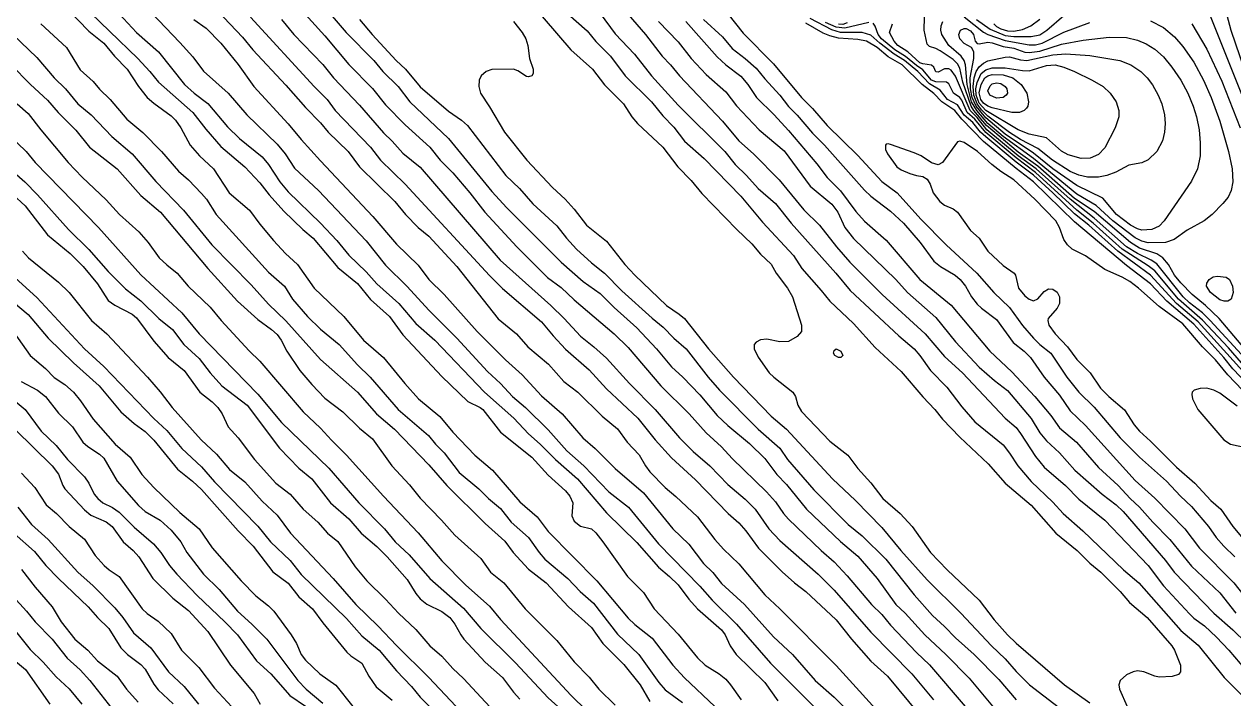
# Model space of a CAD drawing. Extents: x 474277 to 475042, y 254928 to 255625.
# Drawn here: x 474808.7 to 474851.51, y 255398.28 to 255422.15 of the extents above; entities that cross this region are included whole.
import ezdxf

# ---------------------------------------------------------------- set-up
doc = ezdxf.new("R2010")
doc.units = 0
doc.header["$MEASUREMENT"] = 0
doc.layers.add('BaseMapV2_DTM_export_MonNov09090547073261 — entities', color=1, linetype='CONTINUOUS')

msp = doc.modelspace()

# ---------------------------------------------------------------- linework, layer by layer
at = {"layer": 'BaseMapV2_DTM_export_MonNov09090547073261 — entities', "color": 15, "linetype": 'Continuous', "true_color": 0xb7484b}
for points in [[(474809.718, 255423.847, 93.5), (474812.727, 255420.933, 93.5), (474813.151, 255420.473, 93.5), (474813.455, 255420.09, 93.5), (474814.674, 255419.016, 93.5), (474815.127, 255418.429, 93.5), (474815.664, 255417.817, 93.5), (474816.511, 255417.1, 93.5), (474817.044, 255416.537, 93.5), (474817.377, 255416.103, 93.5), (474817.888, 255415.527, 93.5), (474818.564, 255414.876, 93.5), (474818.927, 255414.569, 93.5), (474819.804, 255413.532, 93.5), (474820.495, 255412.975, 93.5), (474820.955, 255412.407, 93.5), (474821.627, 255411.809, 93.5), (474822.105, 255411.154, 93.5), (474823.485, 255409.68, 93.5), (474824.405, 255408.798, 93.5), (474824.838, 255408.588, 93.5), (474824.939, 255408.512, 93.5), (474825.555, 255407.714, 93.5), (474826.668, 255406.825, 93.5), (474827.242, 255406.189, 93.5), (474827.855, 255405.629, 93.5), (474828.011, 255405.445, 93.5), (474828.116, 255405.215, 93.5), (474828.081, 255404.755, 93.5), (474828.162, 255404.556, 93.5), (474828.392, 255404.39, 93.5), (474828.776, 255404.291, 93.5), (474828.929, 255404.147, 93.5), (474829.184, 255403.835, 93.5), (474830.049, 255402.608, 93.5), (474830.616, 255402.038, 93.5), (474831, 255401.458, 93.5), (474831.843, 255400.564, 93.5), (474832.533, 255399.727, 93.5), (474832.807, 255399.464, 93.5), (474833.299, 255399.157, 93.5), (474833.529, 255398.97, 93.5), (474833.7, 255398.774, 93.5), (474834.077, 255398.237, 93.5)], [(474850.245, 255423.515, 89.75), (474852.085, 255418.909, 89.75)], [(474810.22, 255422.691, 93.75), (474810.987, 255421.897, 93.75), (474811.521, 255421.47, 93.75), (474811.901, 255421.01, 93.75), (474812.348, 255420.55, 93.75), (474812.75, 255419.938, 93.75), (474813.055, 255419.553, 93.75), (474813.287, 255419.35, 93.75), (474813.9, 255418.902, 93.75), (474814.054, 255418.746, 93.75), (474814.247, 255418.48, 93.75), (474814.571, 255417.866, 93.75), (474814.911, 255417.483, 93.75), (474815.402, 255417.023, 93.75), (474815.955, 255416.179, 93.75), (474816.681, 255415.566, 93.75), (474817.044, 255415.065, 93.75), (474817.527, 255414.493, 93.75), (474817.952, 255414.033, 93.75), (474818.376, 255413.649, 93.75), (474818.961, 255412.807, 93.75), (474820.01, 255411.809, 93.75), (474820.715, 255410.965, 93.75), (474821.422, 255410.352, 93.75), (474822.17, 255409.432, 93.75), (474822.662, 255408.895, 93.75), (474823.408, 255408.264, 93.75), (474823.868, 255407.716, 93.75), (474824.646, 255406.902, 93.75), (474825.271, 255406.365, 93.75), (474826.245, 255405.247, 93.75), (474826.859, 255404.711, 93.75), (474827.242, 255404.2, 93.75), (474828.963, 255402.454, 93.75), (474830.079, 255401.123, 93.75), (474830.309, 255400.905, 93.75), (474830.923, 255400.42, 93.75), (474831.654, 255399.464, 93.75), (474832.073, 255399.018, 93.75), (474833.141, 255398.007, 93.75)], [(474811.753, 255422.84, 93.25), (474812.674, 255421.849, 93.25), (474813.458, 255421.163, 93.25), (474814.379, 255420.013, 93.25), (474814.72, 255419.707, 93.25), (474815.204, 255419.34, 93.25), (474815.894, 255418.52, 93.25), (474816.322, 255418.096, 93.25), (474817.121, 255417.457, 93.25), (474817.35, 255417.176, 93.25), (474817.756, 255416.563, 93.25), (474818.041, 255416.217, 93.25), (474819.192, 255415.106, 93.25), (474819.767, 255414.493, 93.25), (474820.188, 255413.97, 93.25), (474820.801, 255413.389, 93.25), (474821.185, 255412.961, 93.25), (474821.964, 255412.269, 93.25), (474822.565, 255411.558, 93.25), (474823.238, 255410.965, 93.25), (474824.99, 255409.125, 93.25), (474826.03, 255408.205, 93.25), (474826.552, 255407.646, 93.25), (474826.965, 255407.285, 93.25), (474827.502, 255406.748, 93.25), (474828.284, 255406.058, 93.25), (474829.312, 255404.855, 93.25), (474830.386, 255403.802, 93.25), (474831.153, 255402.939, 93.25), (474831.546, 255402.608, 93.25), (474831.843, 255402.305, 93.25), (474832.226, 255401.806, 93.25), (474832.533, 255401.465, 93.25), (474833.376, 255400.718, 93.25), (474833.513, 255400.537, 93.25), (474833.69, 255400.154, 93.25), (474833.898, 255399.847, 93.25), (474834.91, 255398.856, 93.25), (474835.37, 255398.2, 93.25)], [(474813.203, 255422.544, 93), (474814.207, 255421.496, 93), (474814.667, 255420.989, 93), (474815.051, 255420.485, 93), (474815.925, 255419.707, 93), (474816.584, 255418.936, 93), (474817.658, 255417.897, 93), (474817.936, 255417.56, 93), (474818.271, 255417.053, 93), (474819.114, 255416.265, 93), (474820.801, 255414.475, 93), (474821.491, 255413.623, 93), (474822.258, 255412.865, 93), (474823.025, 255412.022, 93), (474824.011, 255411.042, 93), (474825.095, 255409.852, 93), (474825.555, 255409.438, 93), (474825.985, 255408.972, 93), (474826.442, 255408.588, 93), (474827.242, 255407.788, 93), (474827.902, 255407.055, 93), (474828.507, 255406.518, 93), (474829.39, 255405.598, 93), (474830.085, 255405.061, 93), (474831.153, 255403.756, 93), (474832.609, 255402.257, 93), (474833.049, 255401.764, 93), (474833.915, 255400.921, 93), (474835.12, 255399.541, 93), (474836.645, 255398.007, 93)], [(474815.539, 255422.62, 92.5), (474816.431, 255421.683, 92.5), (474816.8, 255421.24, 92.5), (474817.964, 255419.994, 92.5), (474818.654, 255419.197, 92.5), (474819.191, 255418.66, 92.5), (474819.466, 255418.326, 92.5), (474820.174, 255417.636, 92.5), (474820.571, 255417.099, 92.5), (474821.817, 255415.873, 92.5), (474822.2, 255415.413, 92.5), (474822.648, 255414.953, 92.5), (474823.025, 255414.64, 92.5), (474824.017, 255413.572, 92.5), (474825.478, 255411.717, 92.5), (474826.12, 255411.195, 92.5), (474826.523, 255410.735, 92.5), (474827.257, 255410.122, 92.5), (474827.797, 255409.509, 92.5), (474828.294, 255409.125, 92.5), (474829.159, 255408.272, 92.5), (474829.696, 255407.827, 92.5), (474830.046, 255407.362, 92.5), (474830.462, 255406.905, 92.5), (474830.685, 255406.518, 92.5), (474830.846, 255406.307, 92.5), (474831.383, 255405.754, 92.5), (474831.766, 255405.434, 92.5), (474832.533, 255404.71, 92.5), (474833.145, 255403.911, 92.5), (474833.453, 255403.565, 92.5), (474833.99, 255403.052, 92.5), (474834.91, 255401.959, 92.5), (474835.449, 255401.458, 92.5), (474837.44, 255399.451, 92.5), (474839.309, 255397.394, 92.5)], [(474818.424, 255422.746, 91.75), (474819.344, 255421.74, 91.75), (474820.188, 255420.722, 91.75), (474821.031, 255419.869, 91.75), (474821.491, 255419.293, 91.75), (474822.181, 255418.588, 91.75), (474823.063, 255417.79, 91.75), (474823.428, 255417.33, 91.75), (474823.868, 255416.882, 91.75), (474824.472, 255416.179, 91.75), (474825.01, 255415.489, 91.75), (474826.134, 255414.263, 91.75), (474827.223, 255413.189, 91.75), (474827.702, 255412.834, 91.75), (474828.162, 255412.387, 91.75), (474829.579, 255411.195, 91.75), (474830.079, 255410.702, 91.75), (474831.229, 255409.347, 91.75), (474832.235, 255408.358, 91.75), (474832.839, 255407.683, 91.75), (474833.376, 255407.193, 91.75), (474833.76, 255406.778, 91.75), (474834.971, 255405.598, 91.75), (474835.293, 255405.242, 91.75), (474835.576, 255404.831, 91.75), (474835.753, 255404.627, 91.75), (474836.904, 255403.528, 91.75), (474837.363, 255403.125, 91.75), (474837.823, 255402.629, 91.75), (474838.689, 255401.611, 91.75), (474839.05, 255401.257, 91.75), (474839.357, 255400.882, 91.75), (474840.277, 255399.915, 91.75), (474840.737, 255399.476, 91.75), (474842.009, 255398.007, 91.75)], [(474819.181, 255422.927, 91.5), (474820.101, 255421.853, 91.5), (474821.077, 255420.857, 91.5), (474821.399, 255420.473, 91.5), (474821.942, 255419.937, 91.5), (474822.352, 255419.4, 91.5), (474823.714, 255418.096, 91.5), (474825.248, 255416.232, 91.5), (474825.785, 255415.652, 91.5), (474827.702, 255413.731, 91.5), (474828.488, 255413.036, 91.5), (474829.082, 255412.617, 91.5), (474829.583, 255412.116, 91.5), (474830.386, 255411.397, 91.5), (474831.081, 255410.659, 91.5), (474831.613, 255410.025, 91.5), (474832.01, 255409.662, 91.5), (474832.609, 255409.028, 91.5), (474833.223, 255408.305, 91.5), (474833.606, 255407.941, 91.5), (474834.373, 255407.308, 91.5), (474834.91, 255406.775, 91.5), (474835.337, 255406.212, 91.5), (474835.676, 255405.854, 91.5), (474836.393, 255404.985, 91.5), (474837.593, 255403.847, 91.5), (474838.207, 255403.326, 91.5), (474838.89, 255402.531, 91.5), (474839.546, 255401.611, 91.5), (474839.876, 255401.304, 91.5), (474840.577, 255400.537, 91.5), (474841.319, 255399.847, 91.5), (474842.143, 255399.004, 91.5), (474843.267, 255397.661, 91.5)], [(474826.601, 255422.927, 90.75), (474828.053, 255421.24, 90.75), (474828.812, 255420.55, 90.75), (474829.236, 255420.004, 90.75), (474829.916, 255419.323, 90.75), (474830.21, 255418.863, 90.75), (474830.402, 255418.633, 90.75), (474831.306, 255417.79, 90.75), (474831.832, 255417.1, 90.75), (474832.303, 255416.613, 90.75), (474832.686, 255416.16, 90.75), (474833.928, 255414.876, 90.75), (474834.45, 255414.377, 90.75), (474834.756, 255414.014, 90.75), (474835.14, 255413.658, 90.75), (474835.32, 255413.342, 90.75), (474835.714, 255412.806, 90.75), (474835.897, 255412.499, 90.75), (474836.208, 255411.502, 90.75), (474836.213, 255411.273, 90.75), (474836.06, 255411.092, 90.75), (474835.753, 255410.918, 90.75), (474835.446, 255410.905, 90.75), (474834.986, 255411.001, 90.75), (474834.756, 255410.976, 90.75), (474834.603, 255410.895, 90.75), (474834.542, 255410.812, 90.75), (474834.536, 255410.659, 90.75), (474834.68, 255410.363, 90.75), (474835.073, 255409.815, 90.75), (474835.227, 255409.662, 90.75), (474835.909, 255409.125, 90.75), (474835.995, 255408.972, 90.75), (474836.079, 255408.665, 90.75), (474836.213, 255408.441, 90.75), (474837.21, 255407.393, 90.75), (474837.85, 255406.902, 90.75), (474838.207, 255406.419, 90.75), (474838.667, 255405.92, 90.75), (474839.093, 255405.368, 90.75), (474839.703, 255404.831, 90.75), (474840.124, 255404.37, 90.75), (474840.775, 255403.451, 90.75), (474841.369, 255402.838, 90.75), (474842.501, 255401.768, 90.75), (474843.027, 255401.074, 90.75), (474843.502, 255400.537, 90.75), (474843.804, 255400.248, 90.75), (474845.519, 255398.774, 90.75), (474846.411, 255398.135, 90.75)], [(474827.548, 255422.85, 90.5), (474828.622, 255421.91, 90.5), (474828.929, 255421.535, 90.5), (474829.449, 255421.01, 90.5), (474829.969, 255420.32, 90.5), (474830.904, 255419.4, 90.5), (474831.306, 255418.904, 90.5), (474831.689, 255418.502, 90.5), (474832.073, 255418.01, 90.5), (474832.763, 255417.391, 90.5), (474834.066, 255416.058, 90.5), (474834.833, 255415.142, 90.5), (474835.925, 255413.956, 90.5), (474836.221, 255413.496, 90.5), (474836.91, 255412.729, 90.5), (474837.213, 255412.346, 90.5), (474838.053, 255411.55, 90.5), (474838.82, 255410.709, 90.5), (474839.74, 255409.861, 90.5), (474840.507, 255408.955, 90.5), (474840.929, 255408.512, 90.5), (474841.197, 255408.166, 90.5), (474841.811, 255407.534, 90.5), (474842.813, 255406.595, 90.5), (474843.425, 255405.905, 90.5), (474844.341, 255405.123, 90.5), (474845.217, 255404.141, 90.5), (474845.964, 255403.528, 90.5), (474846.411, 255403.076, 90.5), (474846.799, 255402.761, 90.5), (474847.488, 255402.071, 90.5), (474847.82, 255401.688, 90.5), (474848.444, 255401.151, 90.5), (474849.319, 255400.154, 90.5), (474849.411, 255400.001, 90.5), (474849.621, 255399.464, 90.5), (474849.627, 255399.234, 90.5), (474849.555, 255399.131, 90.5), (474849.325, 255399.06, 90.5), (474848.865, 255399.041, 90.5), (474848.711, 255399.071, 90.5), (474848.328, 255399.228, 90.5), (474848.098, 255399.262, 90.5), (474847.945, 255399.23, 90.5), (474847.715, 255399.12, 90.5), (474847.485, 255398.921, 90.5), (474847.441, 255398.774, 90.5), (474847.47, 255398.621, 90.5), (474847.737, 255398.007, 90.5)], [(474829.772, 255422.848, 90), (474830.695, 255421.777, 90), (474831.283, 255421.01, 90), (474831.58, 255420.703, 90), (474831.893, 255420.32, 90), (474833.411, 255418.71, 90), (474833.99, 255418.024, 90), (474834.515, 255417.56, 90), (474835.424, 255416.639, 90), (474836.29, 255415.578, 90), (474836.849, 255415.029, 90), (474837.448, 255414.263, 90), (474837.927, 255413.726, 90), (474839.063, 255412.576, 90), (474840.591, 255411.195, 90), (474841.274, 255410.39, 90), (474841.91, 255409.815, 90), (474843.416, 255408.205, 90), (474843.804, 255407.873, 90), (474843.966, 255407.668, 90), (474844.494, 255406.844, 90), (474844.801, 255406.473, 90), (474845.555, 255405.828, 90), (474846.028, 255405.334, 90), (474846.948, 255404.598, 90), (474848.481, 255402.997, 90), (474849.018, 255402.272, 90), (474849.938, 255401.277, 90), (474850.092, 255401.132, 90), (474850.475, 255400.86, 90), (474850.897, 255400.461, 90), (474851.335, 255400.001, 90), (474851.932, 255399.294, 90)], [(474809.291, 255422.16, 94), (474810.204, 255421.317, 94), (474810.68, 255420.53, 94), (474811.14, 255420.123, 94), (474811.37, 255419.842, 94), (474811.75, 255419.477, 94), (474812.333, 255418.786, 94), (474812.904, 255418.31, 94), (474813.562, 255417.636, 94), (474814.169, 255416.946, 94), (474814.515, 255416.639, 94), (474814.974, 255416.161, 94), (474815.15, 255415.949, 94), (474815.499, 255415.413, 94), (474817.351, 255413.377, 94), (474817.917, 255412.882, 94), (474818.196, 255412.422, 94), (474818.724, 255411.809, 94), (474819.191, 255411.354, 94), (474819.845, 255410.812, 94), (474820.495, 255410.097, 94), (474820.947, 255409.662, 94), (474821.938, 255408.512, 94), (474823.012, 255407.592, 94), (474823.262, 255407.285, 94), (474823.564, 255406.978, 94), (474824.098, 255406.281, 94), (474824.788, 255405.708, 94), (474825.134, 255405.368, 94), (474825.555, 255405.011, 94), (474825.931, 255404.525, 94), (474826.555, 255403.988, 94), (474826.922, 255403.451, 94), (474827.129, 255403.221, 94), (474827.94, 255402.531, 94), (474828.384, 255402.071, 94), (474828.852, 255401.656, 94), (474829.696, 255400.568, 94), (474830.449, 255399.847, 94), (474831.163, 255398.851, 94), (474831.383, 255398.588, 94), (474831.996, 255398.143, 94)], [(474814.712, 255422.314, 92.75), (474815.147, 255422.007, 92.75), (474815.663, 255421.47, 92.75), (474816.277, 255420.716, 92.75), (474816.825, 255419.937, 92.75), (474818.041, 255418.621, 92.75), (474818.501, 255418.063, 92.75), (474819.191, 255417.309, 92.75), (474821.046, 255415.336, 92.75), (474821.875, 255414.364, 92.75), (474822.641, 255413.614, 92.75), (474823.025, 255413.112, 92.75), (474823.562, 255412.586, 92.75), (474824.739, 255411.272, 92.75), (474825.738, 255410.275, 92.75), (474826.33, 255409.739, 92.75), (474827.012, 255408.992, 92.75), (474827.746, 255408.358, 92.75), (474828.474, 255407.515, 92.75), (474828.912, 255407.132, 92.75), (474829.619, 255406.427, 92.75), (474830.616, 255405.558, 92.75), (474831.654, 255404.295, 92.75), (474832.226, 255403.744, 92.75), (474832.748, 255403.068, 92.75), (474833.069, 255402.742, 92.75), (474833.376, 255402.356, 92.75), (474834.2, 255401.611, 92.75), (474835.216, 255400.463, 92.75), (474835.894, 255399.847, 92.75), (474836.701, 255398.927, 92.75), (474837.363, 255398.339, 92.75), (474838.084, 255397.624, 92.75)], [(474816.71, 255422.39, 92.25), (474818.961, 255419.937, 92.25), (474819.421, 255419.478, 92.25), (474819.711, 255419.093, 92.25), (474820.955, 255417.79, 92.25), (474821.31, 255417.33, 92.25), (474822.181, 255416.482, 92.25), (474825.172, 255413.252, 92.25), (474825.632, 255412.792, 92.25), (474827.012, 255411.619, 92.25), (474827.42, 255411.119, 92.25), (474827.855, 255410.651, 92.25), (474828.699, 255409.911, 92.25), (474829.312, 255409.244, 92.25), (474830.417, 255408.205, 92.25), (474831.029, 255407.438, 92.25), (474831.613, 255406.803, 92.25), (474832.456, 255406.027, 92.25), (474833.62, 255404.831, 92.25), (474833.99, 255404.507, 92.25), (474834.241, 255404.218, 92.25), (474834.695, 255403.605, 92.25), (474835.523, 255402.765, 92.25), (474835.964, 255402.378, 92.25), (474836.367, 255402.078, 92.25), (474837.44, 255401.072, 92.25), (474837.977, 255400.382, 92.25), (474838.667, 255399.61, 92.25), (474839.258, 255399.081, 92.25), (474840.401, 255397.7, 92.25)], [(474817.814, 255422.314, 92), (474818.245, 255421.777, 92), (474819.268, 255420.716, 92), (474819.646, 255420.243, 92), (474820.571, 255419.276, 92), (474821.415, 255418.298, 92), (474821.721, 255418.011, 92), (474822.105, 255417.581, 92), (474822.718, 255417.085, 92), (474825.545, 255413.802, 92), (474827.345, 255412.192, 92), (474827.818, 255411.732, 92), (474828.392, 255411.102, 92), (474828.862, 255410.735, 92), (474829.312, 255410.329, 92), (474830.123, 255409.432, 92), (474831.034, 255408.512, 92), (474831.899, 255407.515, 92), (474832.379, 255407.03, 92), (474832.963, 255406.518, 92), (474833.606, 255405.862, 92), (474834.22, 255405.345, 92), (474834.574, 255404.985, 92), (474835.06, 255404.295, 92), (474835.446, 255403.874, 92), (474836.797, 255402.684, 92), (474837.363, 255402.114, 92), (474838.667, 255400.637, 92), (474840.118, 255399.157, 92), (474840.878, 255398.237, 92)], [(474820.571, 255422.312, 91.25), (474821.021, 255421.777, 91.25), (474821.872, 255420.857, 91.25), (474822.192, 255420.55, 91.25), (474822.718, 255419.927, 91.25), (474823.715, 255419.067, 91.25), (474824.175, 255418.754, 91.25), (474824.396, 255418.556, 91.25), (474825.751, 255416.793, 91.25), (474826.228, 255416.333, 91.25), (474826.705, 255415.785, 91.25), (474827.549, 255415.017, 91.25), (474827.892, 255414.569, 91.25), (474828.251, 255414.186, 91.25), (474828.776, 255413.707, 91.25), (474829.236, 255413.34, 91.25), (474829.849, 255412.714, 91.25), (474830.923, 255411.742, 91.25), (474831.32, 255411.426, 91.25), (474831.698, 255411.042, 91.25), (474832.134, 255410.659, 91.25), (474832.913, 255409.662, 91.25), (474833.313, 255409.202, 91.25), (474834.68, 255407.816, 91.25), (474835.446, 255407.146, 91.25), (474835.717, 255406.748, 91.25), (474836.651, 255405.675, 91.25), (474837.867, 255404.448, 91.25), (474838.36, 255404.046, 91.25), (474839.201, 255403.221, 91.25), (474840.2, 255401.958, 91.25), (474840.845, 255401.228, 91.25), (474841.274, 255400.838, 91.25), (474841.657, 255400.434, 91.25), (474842.325, 255399.847, 91.25), (474843.191, 255398.957, 91.25), (474843.813, 255398.237, 91.25)], [(474826.015, 255422.24, 91), (474826.322, 255421.852, 91), (474826.453, 255421.623, 91), (474826.529, 255421.393, 91), (474826.586, 255420.933, 91), (474826.716, 255420.55, 91), (474826.715, 255420.397, 91), (474826.674, 255420.32, 91), (474826.552, 255420.28, 91), (474826.475, 255420.301, 91), (474826.169, 255420.498, 91), (474826.015, 255420.552, 91), (474825.248, 255420.548, 91), (474825.048, 255420.473, 91), (474824.877, 255420.32, 91), (474824.809, 255420.167, 91), (474824.789, 255419.937, 91), (474824.847, 255419.707, 91), (474825.172, 255419.221, 91), (474825.697, 255418.326, 91), (474826.49, 255417.33, 91), (474827.395, 255416.367, 91), (474827.843, 255415.949, 91), (474828.162, 255415.596, 91), (474828.602, 255415.029, 91), (474829.312, 255414.472, 91), (474829.954, 255413.649, 91), (474830.309, 255413.266, 91), (474831.429, 255412.192, 91), (474831.888, 255411.886, 91), (474832.073, 255411.729, 91), (474832.916, 255410.656, 91), (474833.8, 255409.662, 91), (474835.134, 255408.282, 91), (474835.681, 255407.822, 91), (474837.305, 255406.058, 91), (474838.117, 255405.291, 91), (474839.05, 255404.341, 91), (474839.725, 255403.528, 91), (474840.66, 255402.491, 91), (474841.849, 255401.304, 91), (474842.932, 255400.154, 91), (474843.416, 255399.694, 91), (474843.804, 255399.239, 91), (474844.284, 255398.774, 91), (474845.644, 255397.715, 91)], [(474829.082, 255422.523, 90.25), (474829.619, 255421.807, 90.25), (474830.297, 255421.087, 90.25), (474830.909, 255420.32, 90.25), (474831.843, 255419.283, 90.25), (474833.494, 255417.636, 90.25), (474833.862, 255417.176, 90.25), (474834.263, 255416.793, 90.25), (474834.68, 255416.337, 90.25), (474835.297, 255415.796, 90.25), (474835.845, 255415.106, 90.25), (474837.432, 255413.342, 90.25), (474837.935, 255412.729, 90.25), (474839.66, 255411.119, 90.25), (474840.2, 255410.663, 90.25), (474840.403, 255410.429, 90.25), (474840.773, 255409.892, 90.25), (474841.35, 255409.302, 90.25), (474841.887, 255408.607, 90.25), (474842.347, 255408.078, 90.25), (474843.344, 255407.265, 90.25), (474843.574, 255406.972, 90.25), (474843.867, 255406.518, 90.25), (474844.341, 255405.97, 90.25), (474845.108, 255405.234, 90.25), (474845.467, 255404.831, 90.25), (474846.165, 255404.218, 90.25), (474847.605, 255402.838, 90.25), (474848.15, 255402.378, 90.25), (474849.631, 255400.691, 90.25), (474850.245, 255400.176, 90.25), (474851.165, 255399.029, 90.25), (474851.891, 255398.314, 90.25)], [(474831.153, 255422.246, 89.75), (474831.843, 255421.527, 89.75), (474832.303, 255420.937, 89.75), (474832.839, 255420.369, 89.75), (474833.529, 255419.756, 89.75), (474833.913, 255419.259, 89.75), (474834.711, 255418.403, 89.75), (474835.6, 255417.66, 89.75), (474836.52, 255416.418, 89.75), (474837.287, 255415.779, 89.75), (474837.497, 255415.489, 89.75), (474837.75, 255414.953, 89.75), (474838.053, 255414.563, 89.75), (474839.554, 255413.112, 89.75), (474839.966, 255412.652, 89.75), (474840.967, 255411.773, 89.75), (474841.657, 255410.906, 89.75), (474842.501, 255410.015, 89.75), (474843.037, 255409.543, 89.75), (474843.497, 255409.189, 89.75), (474844.341, 255408.192, 89.75), (474844.648, 255407.692, 89.75), (474844.878, 255407.409, 89.75), (474845.343, 255406.978, 89.75), (474845.885, 255406.365, 89.75), (474846.846, 255405.521, 89.75), (474847.348, 255405.138, 89.75), (474847.598, 255404.908, 89.75), (474849.095, 255403.164, 89.75), (474849.402, 255402.761, 89.75), (474850.799, 255401.304, 89.75), (474851.472, 255400.713, 89.75), (474852.929, 255399.305, 89.75)], [(474832.113, 255422.237, 89.5), (474833.223, 255420.997, 89.5), (474833.538, 255420.703, 89.5), (474834.066, 255420.311, 89.5), (474834.316, 255420.013, 89.5), (474834.616, 255419.553, 89.5), (474835.24, 255418.94, 89.5), (474835.753, 255418.379, 89.5), (474836.75, 255417.202, 89.5), (474837.125, 255416.716, 89.5), (474837.593, 255416.248, 89.5), (474838.13, 255415.52, 89.5), (474838.437, 255415.172, 89.5), (474839.204, 255414.506, 89.5), (474840.4, 255413.112, 89.5), (474841.504, 255412.204, 89.5), (474842.876, 255410.582, 89.5), (474843.651, 255409.851, 89.5), (474844.472, 255408.972, 89.5), (474845.031, 255408.302, 89.5), (474845.338, 255407.862, 89.5), (474845.944, 255407.362, 89.5), (474846.718, 255406.462, 89.5), (474847.416, 255405.828, 89.5), (474847.844, 255405.368, 89.5), (474848.178, 255405.061, 89.5), (474848.642, 255404.525, 89.5), (474849.252, 255403.911, 89.5), (474850.015, 255402.966, 89.5), (474851.012, 255402.025, 89.5), (474851.582, 255401.304, 89.5)], [(474832.744, 255422.314, 89.25), (474833.41, 255421.7, 89.25), (474833.76, 255421.285, 89.25), (474834.22, 255420.935, 89.25), (474834.603, 255420.593, 89.25), (474834.91, 255420.211, 89.25), (474835.446, 255419.639, 89.25), (474835.753, 255419.235, 89.25), (474836.06, 255418.922, 89.25), (474836.597, 255418.287, 89.25), (474837.022, 255417.866, 89.25), (474838.437, 255416.276, 89.25), (474838.667, 255416.066, 89.25), (474839.357, 255415.535, 89.25), (474839.817, 255415.104, 89.25), (474840.414, 255414.416, 89.25), (474840.89, 255413.759, 89.25), (474841.131, 255413.572, 89.25), (474841.655, 255413.266, 89.25), (474841.827, 255413.112, 89.25), (474842.017, 255412.882, 89.25), (474842.23, 255412.499, 89.25), (474842.424, 255412.244, 89.25), (474842.577, 255412.095, 89.25), (474843.114, 255411.694, 89.25), (474843.705, 255410.889, 89.25), (474844.091, 255410.582, 89.25), (474844.319, 255410.352, 89.25), (474844.797, 255409.662, 89.25), (474845.338, 255409.023, 89.25), (474845.721, 255408.468, 89.25), (474846.258, 255407.942, 89.25), (474848.021, 255406.002, 89.25), (474848.711, 255405.376, 89.25), (474849.78, 255404.295, 89.25), (474850.301, 255403.605, 89.25), (474851.506, 255402.378, 89.25), (474852.085, 255401.65, 89.25)], [(474833.606, 255422.511, 89), (474834.143, 255421.826, 89), (474835.216, 255420.745, 89), (474836.216, 255419.553, 89), (474836.597, 255419.167, 89), (474837.123, 255418.556, 89), (474838.207, 255417.496, 89), (474839.05, 255416.577, 89), (474839.594, 255416.179, 89), (474840.43, 255415.247, 89), (474841.328, 255414.339, 89), (474842.42, 255413.342, 89), (474843.018, 255412.652, 89), (474843.574, 255412.127, 89), (474844.034, 255411.483, 89), (474844.419, 255411.042, 89), (474844.648, 255410.818, 89), (474845.04, 255410.505, 89), (474845.607, 255409.662, 89), (474846.024, 255409.125, 89), (474846.564, 255408.592, 89), (474847.485, 255407.505, 89), (474848.176, 255406.825, 89), (474849.134, 255405.982, 89), (474849.629, 255405.445, 89), (474850.015, 255405.075, 89), (474850.619, 255404.371, 89), (474850.892, 255403.988, 89), (474851.156, 255403.681, 89), (474851.551, 255403.298, 89)], [(474852.008, 255409.393, 89), (474851.472, 255409.957, 89), (474851.159, 255410.352, 89), (474850.092, 255411.534, 89), (474849.14, 255412.346, 89), (474848.558, 255412.964, 89), (474847.715, 255413.602, 89), (474845.874, 255415.156, 89), (474844.418, 255416.572, 89), (474843.804, 255417.041, 89), (474842.654, 255418, 89), (474841.887, 255418.786, 89), (474841.635, 255419.093, 89), (474841.183, 255419.4, 89), (474840.89, 255419.695, 89), (474840.487, 255420.013, 89), (474839.771, 255420.703, 89), (474839.28, 255420.991, 89), (474838.884, 255421.317, 89), (474838.513, 255421.54, 89), (474838.207, 255421.608, 89), (474837.517, 255421.653, 89), (474837.21, 255421.733, 89), (474836.98, 255421.834, 89), (474836.367, 255422.186, 89)], [(474852.162, 255409.509, 89.25), (474850.245, 255411.611, 89.25), (474849.486, 255412.269, 89.25), (474848.567, 255413.266, 89.25), (474847.407, 255414.109, 89.25), (474846.378, 255415.029, 89.25), (474845.874, 255415.433, 89.25), (474845.107, 255416.179, 89.25), (474844.418, 255416.799, 89.25), (474843.804, 255417.263, 89.25), (474842.731, 255418.155, 89.25), (474842.551, 255418.326, 89.25), (474842.271, 255418.669, 89.25), (474841.964, 255418.927, 89.25), (474841.734, 255419.29, 89.25), (474841.376, 255419.477, 89.25), (474841.12, 255419.809, 89.25), (474840.737, 255420.034, 89.25), (474840.324, 255420.473, 89.25), (474839.855, 255420.857, 89.25), (474839.492, 255421.087, 89.25), (474838.987, 255421.47, 89.25), (474838.667, 255421.761, 89.25), (474838.36, 255421.848, 89.25), (474837.593, 255421.858, 89.25), (474837.287, 255421.945, 89.25), (474836.52, 255422.342, 89.25)], [(474838.59, 255422.207, 89.5), (474837.747, 255422.008, 89.5), (474837.44, 255422.036, 89.5), (474837.057, 255422.206, 89.5)], [(474837.823, 255422.194, 89.75), (474837.67, 255422.141, 89.75), (474837.517, 255422.148, 89.75)], [(474852.085, 255409.812, 89.5), (474851.318, 255410.694, 89.5), (474850.398, 255411.67, 89.5), (474849.554, 255412.422, 89.5), (474848.714, 255413.419, 89.5), (474848.481, 255413.6, 89.5), (474847.554, 255414.186, 89.5), (474846.536, 255415.106, 89.5), (474845.951, 255415.57, 89.5), (474844.494, 255416.9, 89.5), (474843.804, 255417.414, 89.5), (474842.731, 255418.308, 89.5), (474842.347, 255418.78, 89.5), (474842.069, 255419.016, 89.5), (474841.887, 255419.455, 89.5), (474841.811, 255419.549, 89.5), (474841.586, 255419.707, 89.5), (474841.427, 255420.034, 89.5), (474841.338, 255420.09, 89.5), (474840.967, 255420.102, 89.5), (474840.81, 255420.167, 89.5), (474840.507, 255420.537, 89.5), (474840.277, 255420.681, 89.5), (474839.894, 255420.999, 89.5), (474839.52, 255421.24, 89.5), (474839.041, 255421.623, 89.5), (474838.925, 255421.777, 89.5), (474838.82, 255422.08, 89.5), (474838.743, 255422.178, 89.5)], [(474851.778, 255410.456, 89.75), (474850.678, 255411.656, 89.75), (474850.398, 255411.931, 89.75), (474849.938, 255412.286, 89.75), (474849.714, 255412.499, 89.75), (474848.788, 255413.662, 89.75), (474848.591, 255413.802, 89.75), (474848.098, 255414.033, 89.75), (474847.715, 255414.273, 89.75), (474846.564, 255415.283, 89.75), (474845.715, 255415.949, 89.75), (474844.52, 255417.023, 89.75), (474843.881, 255417.483, 89.75), (474842.772, 255418.403, 89.75), (474842.424, 255418.843, 89.75), (474842.178, 255419.093, 89.75), (474841.657, 255420.308, 89.75), (474841.504, 255420.517, 89.75), (474841.427, 255420.561, 89.75), (474841.274, 255420.571, 89.75), (474841.044, 255420.452, 89.75), (474840.967, 255420.466, 89.75), (474840.898, 255420.627, 89.75), (474840.814, 255420.693, 89.75), (474840.507, 255420.738, 89.75), (474840.403, 255420.78, 89.75), (474839.97, 255421.163, 89.75), (474839.616, 255421.393, 89.75), (474839.496, 255421.547, 89.75), (474839.325, 255421.853, 89.75), (474839.434, 255422.159, 89.75)], [(474851.903, 255410.659, 90), (474850.993, 255411.732, 90), (474850.513, 255412.192, 90), (474850.037, 255412.576, 90), (474849.631, 255412.998, 90), (474849.415, 255413.266, 90), (474849.205, 255413.649, 90), (474849.003, 255413.879, 90), (474848.788, 255414.02, 90), (474848.175, 255414.216, 90), (474847.853, 255414.416, 90), (474846.564, 255415.514, 90), (474845.874, 255415.98, 90), (474844.571, 255417.119, 90), (474843.881, 255417.615, 90), (474842.754, 255418.556, 90), (474842.307, 255419.093, 90), (474842.214, 255419.246, 90), (474841.924, 255420.09, 90), (474841.811, 255420.592, 90), (474841.734, 255420.746, 90), (474841.58, 255420.899, 90), (474841.12, 255421.199, 90), (474840.967, 255421.285, 90), (474840.737, 255421.36, 90), (474840.66, 255421.435, 90), (474840.557, 255421.93, 90), (474840.563, 255422.39, 90)], [(474849.096, 255414.416, 90.25), (474848.481, 255414.414, 90.25), (474848.251, 255414.471, 90.25), (474848.021, 255414.583, 90.25), (474847.23, 255415.183, 90.25), (474846.641, 255415.736, 90.25), (474845.951, 255416.137, 90.25), (474844.418, 255417.391, 90.25), (474843.344, 255418.167, 90.25), (474842.807, 255418.628, 90.25), (474842.411, 255419.093, 90.25), (474842.231, 255419.4, 90.25), (474842.072, 255420.013, 90.25), (474842.017, 255420.703, 90.25), (474841.972, 255420.857, 90.25), (474841.858, 255421.01, 90.25), (474841.42, 255421.393, 90.25), (474841.179, 255421.777, 90.25), (474841.144, 255421.93, 90.25), (474841.155, 255422.084, 90.25), (474841.21, 255422.237, 90.25)], [(474841.964, 255422.402, 90.25), (474842.654, 255421.86, 90.25), (474842.807, 255421.78, 90.25), (474843.421, 255421.566, 90.25), (474844.264, 255421.412, 90.25), (474844.494, 255421.415, 90.25), (474844.734, 255421.47, 90.25), (474845.491, 255421.859, 90.25), (474846.411, 255422.212, 90.25)], [(474842.409, 255422.314, 90), (474842.884, 255421.966, 90), (474843.421, 255421.752, 90), (474843.727, 255421.706, 90), (474844.341, 255421.706, 90), (474844.648, 255421.773, 90), (474844.894, 255421.93, 90), (474845.491, 255422.453, 90)], [(474843.013, 255422.16, 89.75), (474843.114, 255422.067, 89.75), (474843.267, 255421.985, 89.75), (474843.497, 255421.914, 89.75), (474843.727, 255421.897, 89.75), (474844.034, 255421.958, 89.75), (474844.332, 255422.084, 89.75), (474844.648, 255422.322, 89.75)], [(474848.558, 255422.263, 90.25), (474849.018, 255422.027, 90.25), (474849.406, 255421.7, 90.25), (474849.708, 255421.354, 90.25), (474850.092, 255420.797, 90.25), (474850.439, 255420.167, 90.25), (474850.713, 255419.553, 90.25), (474851.012, 255418.713, 90.25), (474851.32, 255417.636, 90.25), (474851.451, 255417.023, 90.25), (474851.475, 255416.563, 90.25), (474851.419, 255416.256, 90.25), (474851.31, 255416.026, 90.25), (474851.128, 255415.796, 90.25), (474850.748, 255415.413, 90.25), (474850.457, 255415.183, 90.25), (474849.862, 255414.857, 90.25), (474849.401, 255414.525, 90.25), (474849.096, 255414.416, 90.25)], [(474850.031, 255422.16, 90), (474850.552, 255421.258, 90), (474851.088, 255420.134, 90), (474851.731, 255418.48, 90)], [(474851.269, 255422.467, 89.5), (474851.41, 255421.93, 89.5), (474851.876, 255420.55, 89.5)], [(474808.303, 255421.786, 94.25), (474809.146, 255420.964, 94.25), (474809.764, 255420.243, 94.25), (474810.16, 255419.86, 94.25), (474810.603, 255419.329, 94.25), (474811.069, 255418.94, 94.25), (474811.8, 255418.173, 94.25), (474812.525, 255417.56, 94.25), (474813.364, 255416.584, 94.25), (474814.34, 255415.566, 94.25), (474815.349, 255414.339, 94.25), (474816.737, 255412.927, 94.25), (474817.351, 255412.237, 94.25), (474817.964, 255411.644, 94.25), (474819.191, 255410.285, 94.25), (474820.495, 255409.122, 94.25), (474821.176, 255408.358, 94.25), (474821.805, 255407.822, 94.25), (474823.025, 255406.55, 94.25), (474823.656, 255405.828, 94.25), (474825.018, 255404.473, 94.25), (474825.709, 255403.848, 94.25), (474826.006, 255403.451, 94.25), (474826.552, 255402.863, 94.25), (474827.175, 255402.378, 94.25), (474827.961, 255401.534, 94.25), (474828.776, 255400.795, 94.25), (474829.184, 255400.231, 94.25), (474829.926, 255399.487, 94.25), (474830.503, 255398.774, 94.25), (474830.846, 255398.185, 94.25)], [(474848.612, 255414.876, 90.5), (474848.251, 255414.857, 90.5), (474848.098, 255414.9, 90.5), (474847.85, 255415.029, 90.5), (474847.361, 255415.413, 90.5), (474846.871, 255415.995, 90.5), (474845.951, 255416.433, 90.5), (474845.108, 255417.024, 90.5), (474844.418, 255417.583, 90.5), (474843.419, 255418.25, 90.5), (474842.731, 255418.832, 90.5), (474842.39, 255419.246, 90.5), (474842.251, 255419.553, 90.5), (474842.194, 255419.86, 90.5), (474842.18, 255420.243, 90.5), (474842.309, 255420.933, 90.5), (474842.309, 255421.163, 90.5), (474842.233, 255421.317, 90.5), (474841.964, 255421.461, 90.5), (474841.811, 255421.623, 90.5), (474841.774, 255421.777, 90.5), (474841.834, 255421.93, 90.5), (474841.964, 255421.996, 90.5), (474842.041, 255421.99, 90.5), (474842.194, 255421.913, 90.5), (474842.297, 255421.777, 90.5), (474842.36, 255421.547, 90.5), (474842.424, 255421.461, 90.5), (474842.501, 255421.447, 90.5), (474842.807, 255421.505, 90.5), (474842.961, 255421.492, 90.5), (474843.344, 255421.361, 90.5), (474843.727, 255421.301, 90.5), (474844.111, 255421.162, 90.5), (474844.264, 255421.143, 90.5), (474844.648, 255421.194, 90.5), (474845.414, 255421.435, 90.5), (474846.181, 255421.577, 90.5), (474847.101, 255421.686, 90.5), (474847.715, 255421.67, 90.5), (474848.098, 255421.583, 90.5), (474848.405, 255421.456, 90.5), (474848.711, 255421.261, 90.5), (474849.018, 255420.988, 90.5), (474849.321, 255420.627, 90.5), (474849.637, 255420.167, 90.5), (474849.883, 255419.707, 90.5), (474850.078, 255419.246, 90.5), (474850.195, 255418.863, 90.5), (474850.28, 255418.403, 90.5), (474850.32, 255417.943, 90.5), (474850.317, 255417.483, 90.5), (474850.229, 255417.023, 90.5), (474850.015, 255416.596, 90.5), (474849.05, 255415.183, 90.5), (474848.865, 255415, 90.5), (474848.612, 255414.876, 90.5)], [(474847.014, 255416.793, 90.75), (474846.718, 255416.731, 90.75), (474846.334, 255416.735, 90.75), (474846.028, 255416.808, 90.75), (474845.721, 255416.935, 90.75), (474845.096, 255417.33, 90.75), (474844.571, 255417.75, 90.75), (474843.957, 255418.068, 90.75), (474843.574, 255418.316, 90.75), (474842.807, 255418.888, 90.75), (474842.577, 255419.119, 90.75), (474842.425, 255419.323, 90.75), (474842.308, 255419.63, 90.75), (474842.286, 255419.937, 90.75), (474842.321, 255420.243, 90.75), (474842.392, 255420.473, 90.75), (474842.501, 255420.642, 90.75), (474842.654, 255420.772, 90.75), (474842.807, 255420.848, 90.75), (474843.421, 255420.985, 90.75), (474843.574, 255420.996, 90.75), (474843.957, 255420.88, 90.75), (474844.187, 255420.859, 90.75), (474845.108, 255421.067, 90.75), (474845.568, 255421.099, 90.75), (474846.411, 255421.034, 90.75), (474847.476, 255420.857, 90.75), (474847.868, 255420.712, 90.75), (474848.215, 255420.473, 90.75), (474848.448, 255420.243, 90.75), (474848.635, 255419.998, 90.75), (474848.839, 255419.63, 90.75), (474848.962, 255419.323, 90.75), (474849.056, 255418.94, 90.75), (474849.083, 255418.633, 90.75), (474849.063, 255418.326, 90.75), (474848.99, 255418.02, 90.75), (474848.789, 255417.636, 90.75), (474848.481, 255417.35, 90.75), (474848.251, 255417.241, 90.75), (474847.791, 255417.153, 90.75), (474847.331, 255416.908, 90.75), (474847.014, 255416.793, 90.75)], [(474808.226, 255420.723, 94.5), (474808.923, 255420.013, 94.5), (474809.53, 255419.463, 94.5), (474809.909, 255419.016, 94.5), (474810.527, 255418.395, 94.5), (474811.011, 255417.79, 94.5), (474811.992, 255417.023, 94.5), (474812.827, 255416.09, 94.5), (474813.522, 255415.489, 94.5), (474815.204, 255413.501, 94.5), (474816.247, 255412.346, 94.5), (474816.967, 255411.697, 94.5), (474817.451, 255411.349, 94.5), (474817.658, 255411.165, 94.5), (474817.799, 255410.965, 94.5), (474817.998, 255410.582, 94.5), (474818.455, 255409.892, 94.5), (474818.884, 255409.392, 94.5), (474819.344, 255408.916, 94.5), (474819.979, 255408.435, 94.5), (474820.571, 255407.847, 94.5), (474821.031, 255407.469, 94.5), (474821.709, 255406.518, 94.5), (474822.335, 255405.85, 94.5), (474822.718, 255405.376, 94.5), (474823.474, 255404.601, 94.5), (474823.945, 255404.062, 94.5), (474824.865, 255403.235, 94.5), (474825.211, 255402.761, 94.5), (474825.675, 255402.378, 94.5), (474826.436, 255401.458, 94.5), (474827.549, 255400.338, 94.5), (474828.162, 255399.585, 94.5), (474828.699, 255399.038, 94.5), (474829.04, 255398.621, 94.5), (474829.619, 255398.05, 94.5)], [(474846.422, 255417.406, 91), (474846.104, 255417.392, 91), (474845.644, 255417.523, 91), (474845.414, 255417.657, 91), (474844.878, 255418.121, 91), (474844.264, 255418.25, 91), (474843.881, 255418.405, 91), (474842.731, 255419.097, 91), (474842.501, 255419.354, 91), (474842.393, 255419.63, 91), (474842.386, 255419.86, 91), (474842.424, 255420.081, 91), (474842.568, 255420.397, 91), (474842.731, 255420.534, 91), (474842.961, 255420.604, 91), (474843.421, 255420.601, 91), (474844.034, 255420.502, 91), (474844.264, 255420.494, 91), (474844.878, 255420.679, 91), (474845.191, 255420.703, 91), (474845.491, 255420.63, 91), (474845.875, 255420.473, 91), (474846.5, 255420.167, 91), (474846.891, 255419.937, 91), (474847.14, 255419.707, 91), (474847.349, 255419.4, 91), (474847.441, 255419.093, 91), (474847.438, 255418.863, 91), (474847.313, 255418.48, 91), (474846.948, 255417.776, 91), (474846.718, 255417.532, 91), (474846.422, 255417.406, 91)], [(474843.922, 255419.016, 91.25), (474843.651, 255419.016, 91.25), (474842.961, 255419.188, 91.25), (474842.807, 255419.24, 91.25), (474842.654, 255419.349, 91.25), (474842.558, 255419.477, 91.25), (474842.501, 255419.712, 91.25), (474842.564, 255420.013, 91.25), (474842.705, 255420.243, 91.25), (474842.807, 255420.321, 91.25), (474842.961, 255420.37, 91.25), (474843.344, 255420.357, 91.25), (474843.689, 255420.243, 91.25), (474843.988, 255420.013, 91.25), (474844.187, 255419.707, 91.25), (474844.25, 255419.4, 91.25), (474844.224, 255419.246, 91.25), (474844.178, 255419.17, 91.25), (474844.09, 255419.093, 91.25), (474843.922, 255419.016, 91.25)], [(474843.35, 255419.553, 91.5), (474843.114, 255419.534, 91.5), (474842.877, 255419.63, 91.5), (474842.809, 255419.783, 91.5), (474842.884, 255419.968, 91.5), (474842.961, 255420.03, 91.5), (474843.114, 255420.068, 91.5), (474843.267, 255420.046, 91.5), (474843.421, 255419.947, 91.5), (474843.477, 255419.86, 91.5), (474843.496, 255419.707, 91.5), (474843.459, 255419.63, 91.5), (474843.35, 255419.553, 91.5)], [(474808.458, 255419.323, 94.75), (474808.84, 255418.983, 94.75), (474809.287, 255418.403, 94.75), (474810.262, 255417.253, 94.75), (474810.757, 255416.734, 94.75), (474811.6, 255415.936, 94.75), (474812.074, 255415.413, 94.75), (474812.755, 255414.799, 94.75), (474813.092, 255414.416, 94.75), (474813.484, 255413.879, 94.75), (474813.747, 255413.63, 94.75), (474814.116, 255413.342, 94.75), (474814.502, 255412.882, 94.75), (474815.281, 255412.132, 94.75), (474815.679, 255411.656, 94.75), (474816.661, 255410.588, 94.75), (474817.044, 255410.222, 94.75), (474818.57, 255408.435, 94.75), (474819.191, 255407.854, 94.75), (474819.574, 255407.424, 94.75), (474820.106, 255406.902, 94.75), (474821.416, 255405.445, 94.75), (474822.641, 255404.145, 94.75), (474823.485, 255403.163, 94.75), (474824.337, 255402.301, 94.75), (474825.172, 255401.557, 94.75), (474825.555, 255401.084, 94.75), (474828.055, 255398.391, 94.75), (474829.159, 255397.323, 94.75)], [(474808.15, 255418.247, 95), (474808.769, 255417.636, 95), (474809.088, 255417.253, 95), (474811.327, 255414.953, 95), (474812.827, 255413.278, 95), (474814.284, 255411.934, 95), (474814.897, 255411.193, 95), (474816.967, 255409.054, 95), (474817.811, 255408.058, 95), (474819.485, 255406.442, 95), (474820.544, 255405.215, 95), (474821.459, 255404.295, 95), (474821.826, 255403.835, 95), (474822.324, 255403.375, 95), (474823.064, 255402.531, 95), (474824.252, 255401.477, 95), (474824.865, 255400.765, 95), (474826.092, 255399.548, 95), (474827.252, 255398.314, 95), (474827.702, 255397.895, 95)], [(474851.813, 255409.202, 88.75), (474851.301, 255409.739, 88.75), (474850.858, 255410.275, 88.75), (474850.406, 255410.735, 88.75), (474849.708, 255411.539, 88.75), (474848.865, 255412.161, 88.75), (474848.141, 255412.806, 88.75), (474847.826, 255413.036, 88.75), (474847.561, 255413.197, 88.75), (474846.948, 255413.466, 88.75), (474846.258, 255413.949, 88.75), (474845.79, 255414.186, 88.75), (474845.628, 255414.339, 88.75), (474845.491, 255414.523, 88.75), (474845.343, 255414.953, 88.75), (474845.215, 255415.183, 88.75), (474844.468, 255415.949, 88.75), (474843.724, 255416.639, 88.75), (474843.267, 255416.936, 88.75), (474842.95, 255417.176, 88.75), (474842.436, 255417.636, 88.75), (474841.964, 255417.963, 88.75), (474841.811, 255418.012, 88.75), (474841.734, 255417.984, 88.75), (474841.206, 255417.253, 88.75), (474841.044, 255417.169, 88.75), (474840.814, 255417.235, 88.75), (474840.446, 255417.483, 88.75), (474840.2, 255417.597, 88.75), (474839.357, 255417.893, 88.75), (474839.28, 255417.909, 88.75), (474839.204, 255417.898, 88.75), (474839.18, 255417.866, 88.75), (474839.189, 255417.713, 88.75), (474839.25, 255417.56, 88.75), (474839.585, 255417.1, 88.75), (474839.74, 255416.998, 88.75), (474840.047, 255416.863, 88.75), (474840.277, 255416.79, 88.75), (474840.507, 255416.758, 88.75), (474840.66, 255416.665, 88.75), (474840.764, 255416.486, 88.75), (474840.875, 255416.179, 88.75), (474841.102, 255415.873, 88.75), (474841.274, 255415.737, 88.75), (474841.58, 255415.614, 88.75), (474841.729, 255415.489, 88.75), (474842.194, 255414.842, 88.75), (474842.504, 255414.569, 88.75), (474842.811, 255414.109, 88.75), (474843.344, 255413.612, 88.75), (474843.742, 255413.342, 88.75), (474843.784, 255413.266, 88.75), (474843.889, 255412.806, 88.75), (474844.111, 255412.53, 88.75), (474844.264, 255412.416, 88.75), (474844.418, 255412.362, 88.75), (474844.571, 255412.424, 88.75), (474844.801, 255412.683, 88.75), (474844.954, 255412.778, 88.75), (474845.108, 255412.769, 88.75), (474845.261, 255412.663, 88.75), (474845.346, 255412.499, 88.75), (474845.342, 255412.269, 88.75), (474845.261, 255412.093, 88.75), (474844.942, 255411.732, 88.75), (474844.927, 255411.656, 88.75), (474844.964, 255411.502, 88.75), (474845.188, 255411.195, 88.75), (474845.621, 255410.735, 88.75), (474845.951, 255410.28, 88.75), (474846.428, 255409.815, 88.75), (474846.794, 255409.268, 88.75), (474847.084, 255408.972, 88.75), (474847.638, 255408.502, 88.75), (474847.979, 255407.975, 88.75), (474848.175, 255407.74, 88.75), (474848.558, 255407.393, 88.75), (474849.478, 255406.467, 88.75), (474850.137, 255405.905, 88.75), (474850.694, 255405.291, 88.75), (474851.049, 255404.985, 88.75), (474851.472, 255404.376, 88.75), (474852.545, 255403.084, 88.75)], [(474807.856, 255417.33, 95.25), (474808.723, 255416.563, 95.25), (474809.173, 255416.103, 95.25), (474810.272, 255414.876, 95.25), (474810.987, 255414.17, 95.25), (474811.677, 255413.392, 95.25), (474812.29, 255412.783, 95.25), (474812.827, 255412.352, 95.25), (474813.469, 255411.732, 95.25), (474813.949, 255411.349, 95.25), (474814.353, 255410.812, 95.25), (474814.897, 255410.322, 95.25), (474815.281, 255409.813, 95.25), (474815.695, 255409.355, 95.25), (474816.59, 255408.665, 95.25), (474817.734, 255407.148, 95.25), (474818.423, 255406.442, 95.25), (474818.884, 255406.056, 95.25), (474819.549, 255405.215, 95.25), (474820.188, 255404.647, 95.25), (474820.632, 255404.141, 95.25), (474821.185, 255403.665, 95.25), (474821.545, 255403.298, 95.25), (474822.258, 255402.497, 95.25), (474822.565, 255401.999, 95.25), (474822.718, 255401.815, 95.25), (474822.948, 255401.63, 95.25), (474823.485, 255401.364, 95.25), (474823.766, 255401.151, 95.25), (474823.949, 255400.921, 95.25), (474824.152, 255400.537, 95.25), (474824.267, 255400.384, 95.25), (474825.018, 255399.572, 95.25), (474825.632, 255399.031, 95.25), (474826.015, 255398.514, 95.25), (474826.245, 255398.26, 95.25)], [(474808.303, 255416.125, 95.5), (474808.737, 255415.719, 95.5), (474809.53, 255414.69, 95.5), (474810.331, 255414.033, 95.5), (474810.787, 255413.572, 95.5), (474811.296, 255412.959, 95.5), (474811.677, 255412.371, 95.5), (474811.907, 255412.206, 95.5), (474812.52, 255411.887, 95.5), (474812.674, 255411.76, 95.5), (474813.287, 255410.927, 95.5), (474813.8, 255410.352, 95.5), (474814.36, 255409.898, 95.5), (474814.923, 255409.125, 95.5), (474815.357, 255408.788, 95.5), (474815.555, 255408.588, 95.5), (474815.71, 255408.358, 95.5), (474815.925, 255407.898, 95.5), (474816.278, 255407.515, 95.5), (474816.858, 255406.748, 95.5), (474817.607, 255405.905, 95.5), (474818.118, 255405.516, 95.5), (474818.578, 255404.983, 95.5), (474819.091, 255404.525, 95.5), (474819.436, 255404.141, 95.5), (474819.804, 255403.847, 95.5), (474820.418, 255402.946, 95.5), (474820.824, 255402.454, 95.5), (474821.491, 255401.801, 95.5), (474821.947, 255401.304, 95.5), (474822.565, 255400.726, 95.5), (474823.059, 255400.154, 95.5), (474823.485, 255399.79, 95.5), (474823.868, 255399.351, 95.5), (474824.252, 255398.992, 95.5), (474825.803, 255397.317, 95.5)], [(474808.642, 255414.109, 95.75), (474808.858, 255413.879, 95.75), (474809.913, 255413.015, 95.75), (474810.292, 255412.652, 95.75), (474811.086, 255411.656, 95.75), (474811.633, 255411.195, 95.75), (474813.072, 255409.662, 95.75), (474813.517, 255409.143, 95.75), (474813.942, 255408.588, 95.75), (474814.97, 255407.438, 95.75), (474815.511, 255406.932, 95.75), (474815.971, 255406.392, 95.75), (474816.507, 255405.955, 95.75), (474817.121, 255405.264, 95.75), (474817.658, 255404.773, 95.75), (474818.126, 255404.141, 95.75), (474819.637, 255402.531, 95.75), (474820.435, 255401.611, 95.75), (474821.234, 255400.844, 95.75), (474821.875, 255400.162, 95.75), (474823.025, 255399.028, 95.75), (474824.558, 255397.407, 95.75)], [(474808.38, 255413.176, 96), (474809.146, 255412.476, 96), (474810.835, 255410.659, 96), (474811.523, 255410.037, 96), (474813.287, 255408.196, 96), (474813.747, 255407.773, 96), (474814.284, 255407.129, 96), (474814.974, 255406.479, 96), (474815.434, 255405.951, 96), (474816.967, 255404.388, 96), (474817.423, 255403.835, 96), (474818.118, 255403.167, 96), (474818.501, 255402.679, 96), (474820.111, 255401.121, 96), (474820.648, 255400.509, 96), (474821.261, 255399.999, 96), (474821.875, 255399.266, 96), (474822.411, 255398.712, 96), (474822.718, 255398.329, 96), (474823.675, 255397.394, 96)], [(474851.302, 255412.346, 90.25), (474851.165, 255412.344, 90.25), (474851.012, 255412.397, 90.25), (474850.688, 255412.652, 90.25), (474850.547, 255412.882, 90.25), (474850.552, 255412.983, 90.25), (474850.633, 255413.112, 90.25), (474850.782, 255413.206, 90.25), (474850.935, 255413.234, 90.25), (474851.242, 255413.195, 90.25), (474851.359, 255413.112, 90.25), (474851.465, 255412.882, 90.25), (474851.493, 255412.652, 90.25), (474851.421, 255412.422, 90.25), (474851.302, 255412.346, 90.25)], [(474808.097, 255412.499, 96.25), (474808.84, 255411.878, 96.25), (474809.547, 255411.042, 96.25), (474810.45, 255410.169, 96.25), (474811.357, 255409.355, 96.25), (474812.126, 255408.435, 96.25), (474812.597, 255408.017, 96.25), (474812.98, 255407.731, 96.25), (474813.287, 255407.431, 96.25), (474814.13, 255406.397, 96.25), (474814.656, 255405.982, 96.25), (474814.974, 255405.68, 96.25), (474816.273, 255404.218, 96.25), (474816.802, 255403.681, 96.25), (474817.504, 255402.766, 96.25), (474818.041, 255402.371, 96.25), (474818.424, 255401.888, 96.25), (474818.902, 255401.458, 96.25), (474819.268, 255400.966, 96.25), (474820.119, 255399.924, 96.25), (474820.265, 255399.793, 96.25), (474820.65, 255399.541, 96.25), (474820.899, 255399.081, 96.25), (474821.156, 255398.697, 96.25), (474821.721, 255398.233, 96.25)], [(474808.209, 255411.426, 96.5), (474808.918, 255410.429, 96.5), (474809.453, 255409.968, 96.5), (474809.76, 255409.65, 96.5), (474810.143, 255409.398, 96.5), (474810.45, 255409.12, 96.5), (474810.695, 255408.819, 96.5), (474811.14, 255408.166, 96.5), (474811.92, 255407.285, 96.5), (474812.459, 255406.825, 96.5), (474812.863, 255406.212, 96.5), (474813.287, 255405.749, 96.5), (474814.207, 255404.87, 96.5), (474814.899, 255404.295, 96.5), (474815.357, 255403.619, 96.5), (474816.387, 255402.454, 96.5), (474816.898, 255401.918, 96.5), (474817.351, 255401.57, 96.5), (474817.532, 255401.381, 96.5), (474818.155, 255400.537, 96.5), (474818.336, 255400.231, 96.5), (474818.51, 255399.847, 96.5), (474818.654, 255399.643, 96.5), (474819.169, 255399.157, 96.5), (474819.728, 255398.753, 96.5), (474820.329, 255398.007, 96.5)], [(474837.601, 255410.352, 90.75), (474837.517, 255410.354, 90.75), (474837.397, 255410.429, 90.75), (474837.348, 255410.505, 90.75), (474837.363, 255410.605, 90.75), (474837.44, 255410.655, 90.75), (474837.602, 255410.582, 90.75), (474837.671, 255410.429, 90.75), (474837.601, 255410.352, 90.75)], [(474807.616, 255409.432, 97), (474808.742, 255408.512, 97), (474809.305, 255407.745, 97), (474809.837, 255407.234, 97), (474810.238, 255406.748, 97), (474810.833, 255406.124, 97), (474810.987, 255405.911, 97), (474811.185, 255405.521, 97), (474811.304, 255405.368, 97), (474811.489, 255405.215, 97), (474811.83, 255405.042, 97), (474812.06, 255404.882, 97), (474812.597, 255404.354, 97), (474813.279, 255403.758, 97), (474813.54, 255403.451, 97), (474813.841, 255402.991, 97), (474814.107, 255402.684, 97), (474814.821, 255401.93, 97), (474815.808, 255400.998, 97), (474816.251, 255400.537, 97), (474816.93, 255399.617, 97), (474817.427, 255399.159, 97), (474818.102, 255398.391, 97), (474818.654, 255398.012, 97)], [(474808.593, 255409.509, 96.75), (474809.179, 255409.202, 96.75), (474809.453, 255408.972, 96.75), (474809.913, 255408.38, 96.75), (474810.409, 255407.898, 96.75), (474810.784, 255407.362, 96.75), (474810.961, 255407.208, 96.75), (474811.37, 255406.935, 96.75), (474811.523, 255406.785, 96.75), (474811.998, 255405.982, 96.75), (474812.75, 255405.115, 96.75), (474812.981, 255404.908, 96.75), (474813.518, 255404.601, 96.75), (474813.9, 255404.237, 96.75), (474814.248, 255403.835, 96.75), (474814.463, 255403.451, 96.75), (474815.047, 255402.684, 96.75), (474815.599, 255402.148, 96.75), (474816.257, 255401.381, 96.75), (474816.763, 255400.921, 96.75), (474817.292, 255400.384, 96.75), (474818.384, 255398.927, 96.75), (474818.686, 255398.621, 96.75), (474819.268, 255398.123, 96.75)], [(474851.625, 255408.628, 88.5), (474851.012, 255409.088, 88.5), (474850.805, 255409.202, 88.5), (474850.552, 255409.263, 88.5), (474850.322, 255409.259, 88.5), (474850.11, 255409.202, 88.5), (474850.04, 255409.125, 88.5), (474850.023, 255409.049, 88.5), (474850.053, 255408.895, 88.5), (474850.235, 255408.512, 88.5), (474851.158, 255407.438, 88.5), (474851.395, 255407.283, 88.5), (474851.932, 255407.167, 88.5)], [(474808.38, 255407.802, 97.25), (474809.698, 255406.518, 97.25), (474809.913, 255406.229, 97.25), (474810.066, 255405.828, 97.25), (474810.143, 255405.703, 97.25), (474810.833, 255404.96, 97.25), (474811.063, 255404.777, 97.25), (474811.6, 255404.54, 97.25), (474811.82, 255404.371, 97.25), (474812.21, 255403.835, 97.25), (474812.554, 255403.528, 97.25), (474812.76, 255403.298, 97.25), (474813.25, 255402.531, 97.25), (474813.961, 255401.841, 97.25), (474814.514, 255401.405, 97.25), (474815.204, 255400.654, 97.25), (474816.008, 255399.464, 97.25), (474816.843, 255398.467, 97.25), (474817.053, 255398.084, 97.25)], [(474808.61, 255406.26, 97.5), (474809.078, 255405.751, 97.5), (474809.483, 255405.138, 97.5), (474809.851, 255404.831, 97.5), (474810.297, 255404.369, 97.5), (474810.833, 255403.923, 97.5), (474811.217, 255403.348, 97.5), (474811.53, 255402.991, 97.5), (474811.707, 255402.838, 97.5), (474812.064, 255402.608, 97.5), (474812.88, 255401.458, 97.5), (474813.057, 255401.293, 97.5), (474813.44, 255401.02, 97.5), (474813.9, 255400.584, 97.5), (474814.265, 255400.001, 97.5), (474814.881, 255399.387, 97.5), (474815.434, 255398.654, 97.5), (474816.201, 255397.828, 97.5)], [(474808.475, 255405.061, 97.75), (474808.962, 255404.448, 97.75), (474809.551, 255403.911, 97.75), (474810.603, 255402.761, 97.75), (474811.14, 255402.27, 97.75), (474811.907, 255401.491, 97.75), (474812.19, 255401.151, 97.75), (474812.568, 255400.614, 97.75), (474813.181, 255400.077, 97.75), (474813.808, 255399.234, 97.75), (474814.36, 255398.708, 97.75), (474814.876, 255398.084, 97.75)], [(474807.613, 255404.76, 98), (474809.07, 255403.484, 98), (474809.471, 255402.991, 98), (474809.913, 255402.534, 98), (474810.97, 255401.534, 98), (474811.293, 255401.152, 98), (474811.693, 255400.768, 98), (474812.121, 255400.077, 98), (474812.362, 255399.847, 98), (474812.827, 255399.49, 98), (474812.98, 255399.329, 98), (474813.287, 255398.789, 98), (474813.44, 255398.595, 98), (474813.977, 255398.097, 98)], [(474808.61, 255402.851, 98.25), (474809.092, 255402.224, 98.25), (474809.69, 255401.534, 98.25), (474810.015, 255400.998, 98.25), (474810.498, 255400.384, 98.25), (474810.957, 255400.001, 98.25), (474811.293, 255399.614, 98.25), (474811.995, 255399.081, 98.25), (474812.327, 255398.621, 98.25), (474812.739, 255398.161, 98.25)], [(474808.303, 255401.904, 98.5), (474808.788, 255401.381, 98.5), (474809.087, 255400.998, 98.5), (474809.692, 255400.384, 98.5), (474810.22, 255399.714, 98.5), (474810.68, 255399.3, 98.5), (474811.028, 255398.927, 98.5), (474812.06, 255397.605, 98.5)], [(474808.249, 255400.844, 98.75), (474808.916, 255400.021, 98.75), (474809.376, 255399.568, 98.75), (474809.837, 255399.053, 98.75), (474810.297, 255398.632, 98.75), (474810.748, 255398.084, 98.75)], [(474808.198, 255399.771, 99), (474808.745, 255399.311, 99), (474809.607, 255398.091, 99)]]:
    msp.add_polyline3d(points, dxfattribs=at)

doc.saveas('drawing.dxf')
